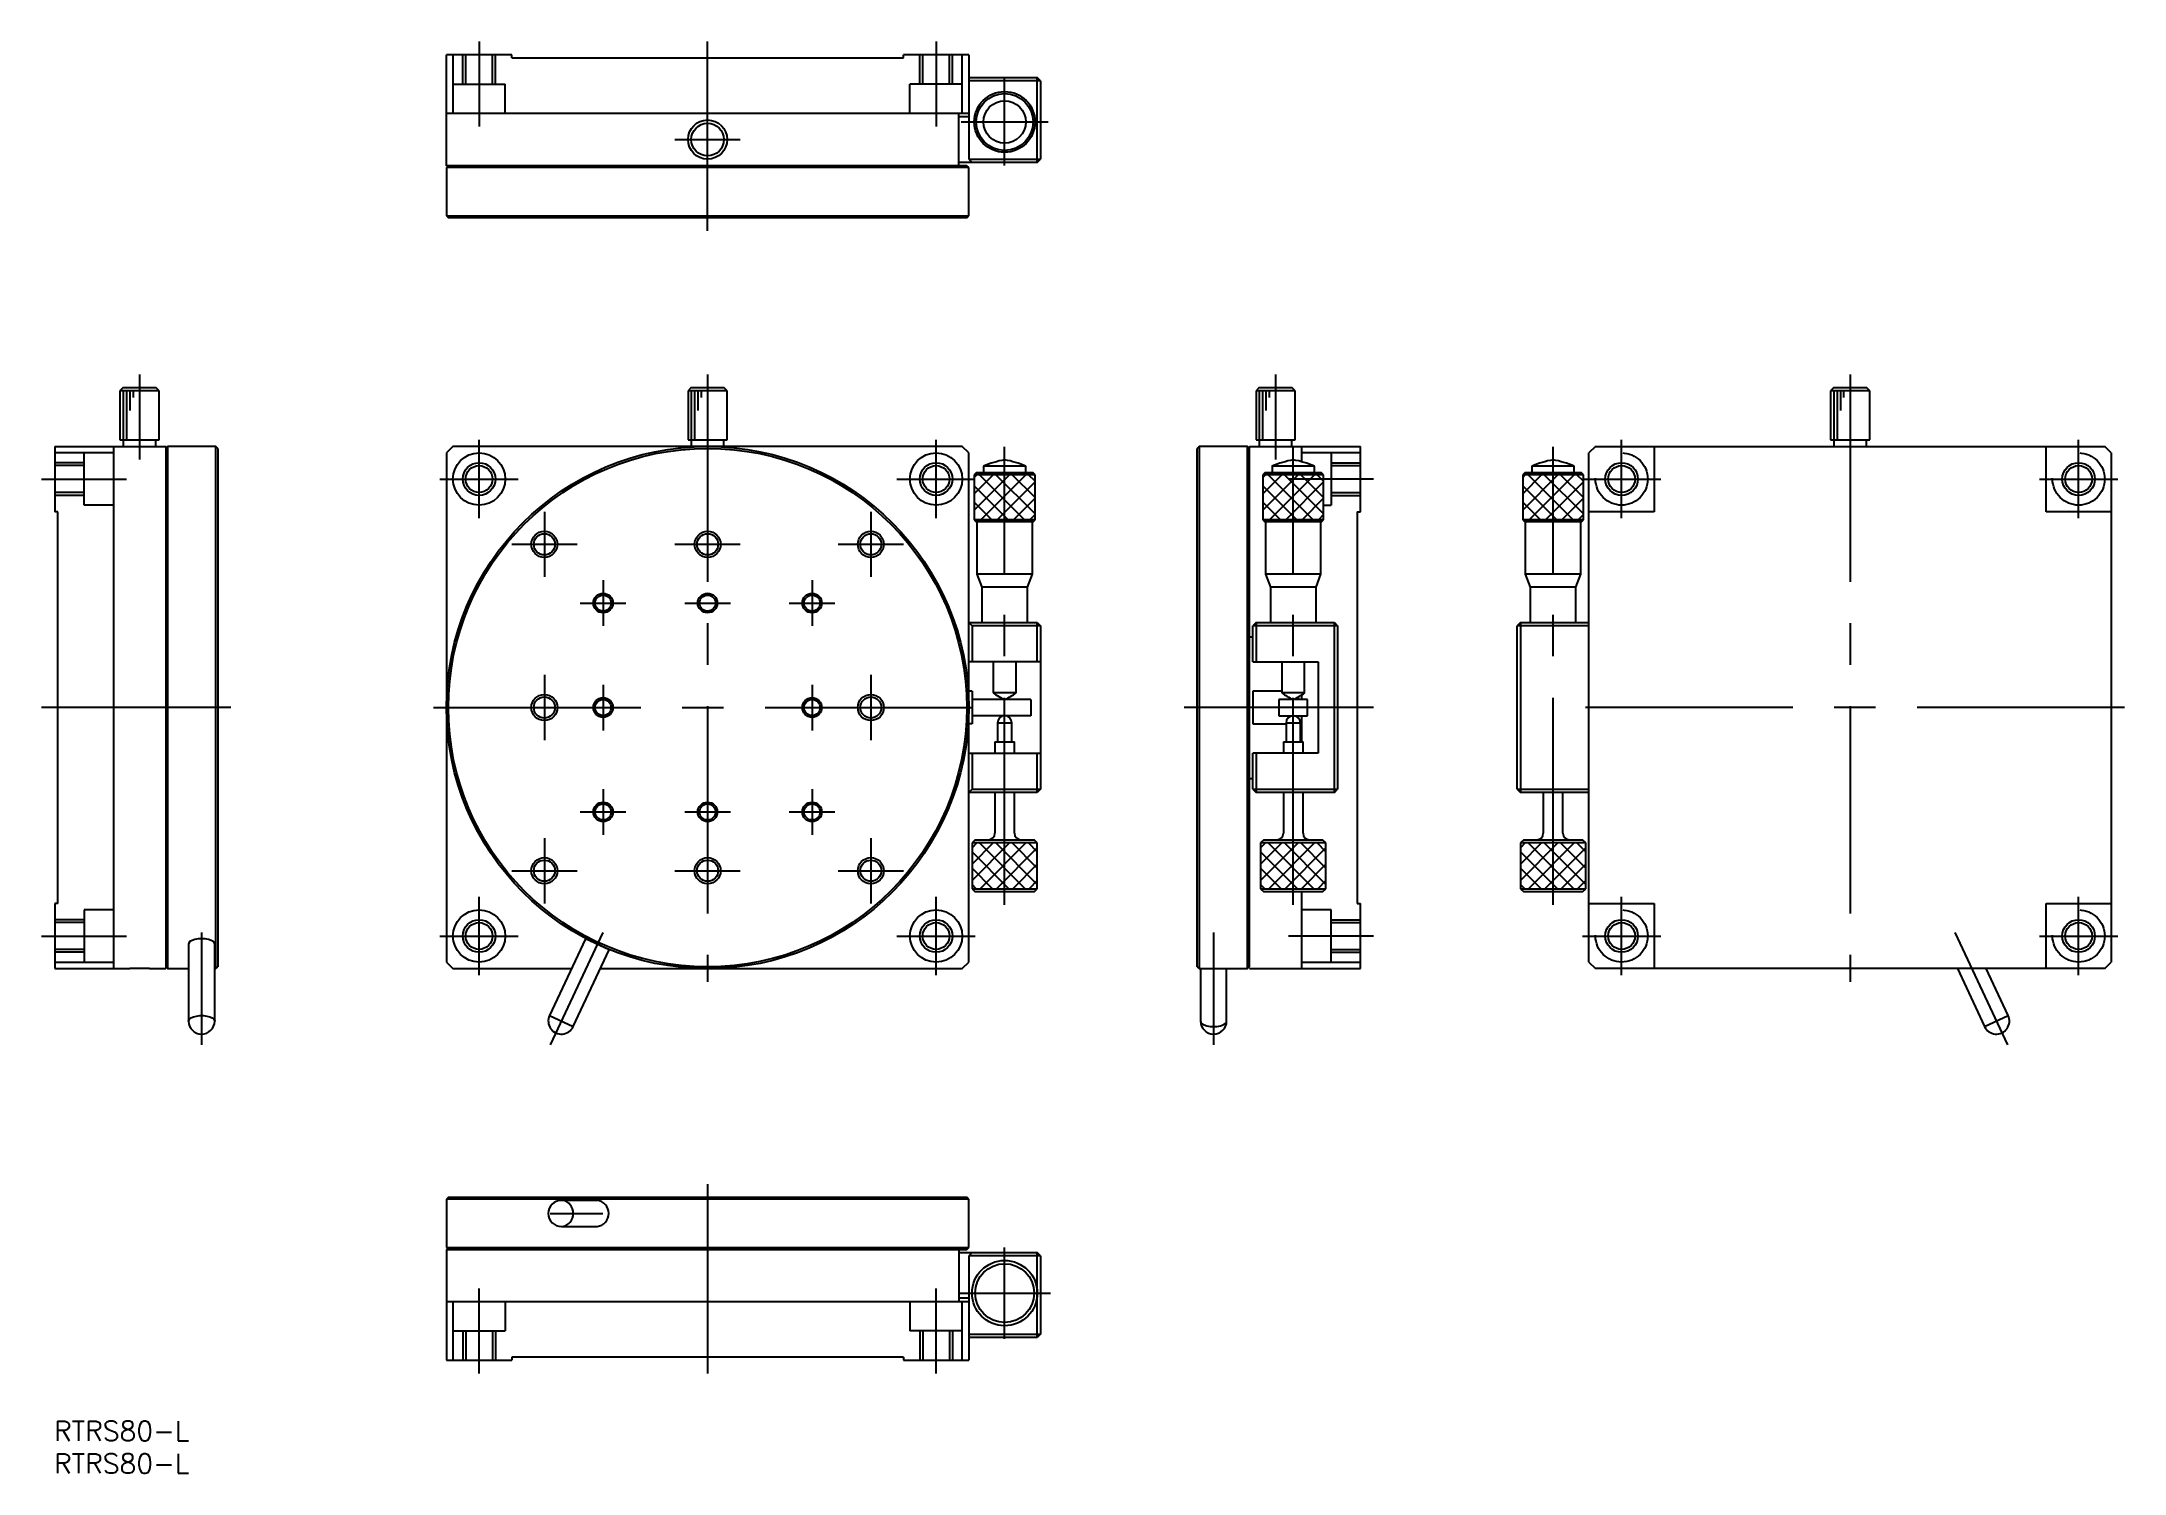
# Model space of a CAD drawing. Extents: x -102 to 217, y -117 to 102.
import ezdxf

# ---------------------------------------------------------------- set-up
doc = ezdxf.new("R2010")
doc.units = 0
doc.linetypes.add('CENTER', pattern=[50.8, 31.75, -6.35, 6.35, -6.35])
doc.linetypes.add('DASHED', pattern=[19.05, 12.7, -6.35])
doc.layers.get('0').update_dxf_attribs({"linetype": 'CONTINUOUS'})
doc.layers.add('CENTER', color=1, linetype='CENTER')
doc.styles.get("Standard").update_dxf_attribs({"font": 'txt.shx', "height": 3, "bigfont": 'bigfont.shx'})

msp = doc.modelspace()

# ---------------------------------------------------------------- linework, layer by layer
at = {"color": 7, "linetype": 'CONTINUOUS'}
for p, q in [((-40, 83), (-40, 100)), ((-30, 100), (-40, 100)), ((-39, 100), (-39, 91)), ((-30, 99.5), (-30, 100)), ((-30, 99.5), (30, 99.5)), ((40, 100), (30, 100)), ((30, 99.5), (30, 100)), ((39, 91), (39, 100)), ((40, 100), (40, 84)), ((40, 96.5), (50.5, 96.5)), ((51, 96), (40, 96)), ((50.5, 83.5), (50.5, 96.5)), ((51, 96), (50.5, 96.5)), ((51, 96), (51, 84)), ((40, 91), (-40, 91)), ((38.5, 83), (38.5, 91)), ((40, 90.5), (38.5, 90.5)), ((39.7, 83), (-40, 83)), ((-39.7, 83), (-40, 82.7)), ((50.5, 83.5), (38.5, 83.5)), ((40, 82.7), (39.7, 83)), ((40, 84), (40.5, 83.5)), ((40, 84), (51, 84)), ((50.5, 83.5), (51, 84)), ((40, 82.7), (-40, 82.7)), ((-40, 82.7), (-40, 75.3)), ((40, 75.3), (40, 82.7)), ((-40, 75.3), (40, 75.3)), ((-40, 75.3), (-39.7, 75)), ((39.7, 75), (-39.7, 75)), ((39.7, 75), (40, 75.3)), ((-89.5, 49), (-90, 48.5)), ((-84, 48.5), (-90, 48.5)), ((-90, 48.5), (-90, 41)), ((-89.5, 49), (-84.5, 49)), ((-89.5, 48.5), (-89.5, 41)), ((-89, 48.5), (-89, 41)), ((-88.5, 48.5), (-88.5, 45.5)), ((-88, 48.5), (-88, 47.5)), ((-84, 48.5), (-84.5, 49)), ((-84, 41), (-84, 48.5)), ((-2.5, 49), (-3, 48.5)), ((3, 48.5), (-3, 48.5)), ((-3, 48.5), (-3, 41)), ((-2.5, 49), (2.5, 49)), ((-2.5, 48.5), (-2.5, 41)), ((-2, 48.5), (-2, 41)), ((-1.5, 48.5), (-1.5, 45.5)), ((-1, 48.5), (-1, 47.5)), ((3, 48.5), (2.5, 49)), ((3, 41), (3, 48.5)), ((84.5, 49), (84, 48.5)), ((90, 48.5), (84, 48.5)), ((84, 48.5), (84, 41)), ((84.5, 49), (89.5, 49)), ((84.5, 48.5), (84.5, 41)), ((85, 48.5), (85, 41)), ((85.5, 48.5), (85.5, 45.5)), ((86, 48.5), (86, 47.5)), ((90, 48.5), (89.5, 49)), ((90, 41), (90, 48.5)), ((172.5, 49), (172, 48.5)), ((178, 48.5), (172, 48.5)), ((172, 48.5), (172, 41)), ((172.5, 49), (177.5, 49)), ((172.5, 48.5), (172.5, 41)), ((173, 48.5), (173, 41)), ((173.5, 48.5), (173.5, 45.5)), ((174, 48.5), (174, 47.5)), ((178, 48.5), (177.5, 49)), ((178, 41), (178, 48.5)), ((-100, 40), (-100, 30)), ((-100, 40), (-83, 40)), ((-91, 39), (-100, 39)), ((-91, 40), (-91, -40)), ((-90, 41), (-84, 41)), ((-89.5, 41), (-89.5, 40)), ((-84.5, 40), (-84.5, 41)), ((-83, 40), (-83, -40)), ((-82.7, 40), (-83, 39.7)), ((-82.7, 40), (-82.7, -40)), ((-75.3, 40), (-82.7, 40)), ((-75.3, -40), (-75.3, 40)), ((-75, 39.7), (-75.3, 40)), ((-75, 39.7), (-75, -39.7)), ((-39, 40), (-40, 39)), ((-40, 39), (-40, -39)), ((39, 40), (-39, 40)), ((-3, 41), (3, 41)), ((-2.5, 41), (-2.5, 40)), ((-1.5, 40), (-1.5, 39.97)), ((1.5, 39.97), (1.5, 40)), ((2.5, 40), (2.5, 41)), ((40, 39), (39, 40)), ((40, 2.5), (40, 39)), ((75.3, 40), (75, 39.7)), ((75, -39.7), (75, 39.7)), ((75.3, 40), (75.3, -40)), ((82.7, 40), (75.3, 40)), ((82.7, -40), (82.7, 40)), ((83, 39.7), (82.7, 40)), ((83, -39.7), (83, 40)), ((83, 40), (100, 40)), ((84, 41), (90, 41)), ((84.5, 41), (84.5, 40)), ((89.5, 40), (89.5, 41)), ((91, 37.65), (91, 40)), ((100, 39), (91, 39)), ((100, 30), (100, 40)), ((136, 40), (135, 39)), ((135, -39), (135, 39)), ((136, 40), (214, 40)), ((145, 40), (145, 30)), ((172, 41), (178, 41)), ((172.5, 41), (172.5, 40)), ((177.5, 40), (177.5, 41)), ((205, 30), (205, 40)), ((215, 39), (214, 40)), ((215, 39), (215, -39)), ((41.15, 35.95), (40.85, 35.65)), ((41.25, 35.65), (40.85, 35.25)), ((43.75, 35.65), (40.85, 32.75)), ((46.25, 35.65), (40.85, 30.25)), ((50.15, 35.65), (40.85, 35.65)), ((40.85, 35.65), (40.85, 28.75)), ((49.85, 35.95), (41.15, 35.95)), ((48.56, 28.75), (41.66, 35.65)), ((48.75, 35.65), (41.85, 28.75)), ((48.75, 36.95), (42.24, 36.95)), ((42.24, 36.95), (42.24, 35.95)), ((50.15, 29.66), (44.16, 35.65)), ((50.15, 32.16), (46.66, 35.65)), ((48.75, 35.95), (48.75, 36.95)), ((50.15, 34.66), (49.16, 35.65)), ((50.15, 35.65), (49.85, 35.95)), ((50.15, 28.75), (50.15, 35.65)), ((85.35, 35.95), (85.05, 35.65)), ((85.45, 35.65), (85.05, 35.25)), ((87.95, 35.65), (85.05, 32.75)), ((90.45, 35.65), (85.05, 30.25)), ((94.35, 35.65), (85.05, 35.65)), ((85.05, 35.65), (85.05, 28.75)), ((94.05, 35.95), (85.35, 35.95)), ((92.76, 28.75), (85.86, 35.65)), ((92.95, 35.65), (86.05, 28.75)), ((92.96, 36.95), (86.45, 36.95)), ((86.45, 36.95), (86.45, 35.95)), ((94.35, 29.66), (88.36, 35.65)), ((94.35, 32.16), (90.86, 35.65)), ((92.96, 35.95), (92.96, 36.95)), ((94.35, 34.66), (93.36, 35.65)), ((94.35, 35.65), (94.05, 35.95)), ((94.35, 28.75), (94.35, 35.65)), ((125.15, 35.95), (124.85, 35.65)), ((125.25, 35.65), (124.85, 35.25)), ((127.75, 35.65), (124.85, 32.75)), ((130.25, 35.65), (124.85, 30.25)), ((134.15, 35.65), (124.85, 35.65)), ((124.85, 35.65), (124.85, 28.75)), ((133.85, 35.95), (125.15, 35.95)), ((132.56, 28.75), (125.66, 35.65)), ((132.75, 35.65), (125.85, 28.75)), ((132.75, 36.95), (126.24, 36.95)), ((126.24, 36.95), (126.24, 35.95)), ((134.15, 29.66), (128.16, 35.65)), ((134.15, 32.16), (130.66, 35.65)), ((132.75, 35.95), (132.75, 36.95)), ((134.15, 34.66), (133.16, 35.65)), ((134.15, 35.65), (133.85, 35.95)), ((134.15, 28.75), (134.15, 35.65)), ((46.06, 28.75), (40.85, 33.96)), ((50.15, 34.55), (44.35, 28.75)), ((50.15, 32.05), (46.85, 28.75)), ((90.26, 28.75), (85.05, 33.96)), ((94.35, 34.55), (88.55, 28.75)), ((94.35, 32.05), (91.05, 28.75)), ((130.06, 28.75), (124.85, 33.96)), ((134.15, 34.55), (128.35, 28.75)), ((134.15, 32.05), (130.85, 28.75)), ((-99.5, 30), (-100, 30)), ((-99.5, -30), (-99.5, 30)), ((43.56, 28.75), (40.85, 31.46)), ((50.15, 28.75), (40.85, 28.75)), ((40.85, 28.75), (41.15, 28.45)), ((50.15, 29.55), (49.35, 28.75)), ((49.85, 28.45), (50.15, 28.75)), ((87.76, 28.75), (85.05, 31.46)), ((94.35, 28.75), (85.05, 28.75)), ((85.05, 28.75), (85.35, 28.45)), ((94.35, 29.55), (93.55, 28.75)), ((94.05, 28.45), (94.35, 28.75)), ((99.5, 30), (99.5, -30)), ((99.5, 30), (100, 30)), ((127.56, 28.75), (124.85, 31.46)), ((134.15, 28.75), (124.85, 28.75)), ((124.85, 28.75), (125.15, 28.45)), ((134.15, 29.55), (133.35, 28.75)), ((133.85, 28.45), (134.15, 28.75)), ((145, 30), (135, 30)), ((215, 30), (205, 30)), ((49.85, 28.45), (41.15, 28.45)), ((41.25, 28.45), (41.25, 20.45)), ((49.75, 20.45), (49.75, 28.45)), ((94.05, 28.45), (85.35, 28.45)), ((85.45, 28.45), (85.45, 20.45)), ((93.95, 20.45), (93.95, 28.45)), ((133.85, 28.45), (125.15, 28.45)), ((125.25, 28.45), (125.25, 20.45)), ((133.75, 20.45), (133.75, 28.45)), ((49.75, 20.45), (41.25, 20.45)), ((41.25, 20.45), (42, 18.45)), ((49, 18.45), (49.75, 20.45)), ((93.95, 20.45), (85.45, 20.45)), ((85.45, 20.45), (86.2, 18.45)), ((93.2, 18.45), (93.95, 20.45)), ((133.75, 20.45), (125.25, 20.45)), ((125.25, 20.45), (126, 18.45)), ((133, 18.45), (133.75, 20.45)), ((49, 18.45), (42, 18.45)), ((42, 18.45), (42, 13)), ((49, 13), (49, 18.45)), ((93.2, 18.45), (86.2, 18.45)), ((86.2, 18.45), (86.2, 13)), ((93.2, 13), (93.2, 18.45)), ((133, 18.45), (126, 18.45)), ((126, 18.45), (126, 13)), ((133, 13), (133, 18.45)), ((40, 13), (40.5, 12.5)), ((40, 13), (50.5, 13)), ((50.5, 13), (51, 12.5)), ((50.5, 7), (50.5, 13)), ((84, 13), (83.5, 12.5)), ((84, 13), (84, 7)), ((84, 13), (96, 13)), ((96, 13), (96.5, 12.5)), ((96, -13), (96, 13)), ((124.5, 13), (124, 12.5)), ((124.5, 13), (135, 13)), ((124.5, 13), (124.5, -13)), ((40.5, 12.5), (40.5, 7)), ((51, 12.5), (40.5, 12.5)), ((51, 12.5), (51, -12.5)), ((83, 10.85), (83.5, 10.85)), ((83.5, 7), (83.5, 12.5)), ((96.5, 12.5), (83.5, 12.5)), ((96.5, 12.5), (96.5, -12.5)), ((135, 12.5), (124, 12.5)), ((124, -12.5), (124, 12.5)), ((51, 7), (40, 7)), ((43.75, 7), (43.75, 2.25)), ((47.25, 2.25), (47.25, 7)), ((83.5, 7), (93.5, 7)), ((87.95, 7), (87.95, 2.25)), ((91.45, 2.25), (91.45, 7)), ((93.5, 7), (93.5, -7)), ((40.5, 2.5), (39.92, 2.5)), ((40.5, 2.5), (40.5, -2.5)), ((49.5, 1.25), (40.5, 1.25)), ((47.25, 2.25), (43.75, 2.25)), ((49.5, 1.25), (49.5, -1.25)), ((87.95, 2.5), (83.5, 2.5)), ((83.5, 2.5), (83.5, -2.5)), ((91.9, 1.25), (87.5, 1.25)), ((87.5, 1.25), (87.5, -1.25)), ((91.45, 2.25), (87.95, 2.25)), ((90.5, 1.25), (90.5, 1.63)), ((91, 1.25), (91, 1.93)), ((91.9, -1.25), (91.9, 1.25)), ((40.5, -2.5), (39.92, -2.5)), ((40, -39), (40, -2.5)), ((49.5, -1.25), (40.5, -1.25)), ((44.4, -2.35), (46.6, -2.35)), ((44.4, -2.35), (44.4, -5.25)), ((46.6, -5.25), (46.6, -2.35)), ((83.5, -2.5), (88.6, -2.5)), ((87.5, -1.25), (91.9, -1.25)), ((88.6, -2.35), (90.8, -2.35)), ((88.6, -2.35), (88.6, -5.25)), ((90.5, -1.6), (90.5, -1.25)), ((90.8, -5.25), (90.8, -2.35)), ((91, -5.25), (91, -1.25)), ((44, -5.25), (47, -5.25)), ((44, -5.25), (44, -7)), ((47, -7), (47, -5.25)), ((88.2, -5.25), (91.2, -5.25)), ((88.2, -5.25), (88.2, -7)), ((91.2, -7), (91.2, -5.25)), ((40, -7), (51, -7)), ((40.5, -7), (40.5, -12.5)), ((50.5, -13), (50.5, -7)), ((83.5, -12.5), (83.5, -7)), ((93.5, -7), (83.5, -7)), ((84, -7), (84, -13)), ((40.5, -12.5), (40, -13)), ((40.5, -12.5), (51, -12.5)), ((51, -12.5), (50.5, -13)), ((83, -10.85), (83.5, -10.85)), ((83.5, -12.5), (84, -13)), ((83.5, -12.5), (96.5, -12.5)), ((96, -13), (96.5, -12.5)), ((124, -12.5), (135, -12.5)), ((124, -12.5), (124.5, -13)), ((50.5, -13), (40, -13)), ((44, -13), (44, -19.25)), ((47, -19.25), (47, -13)), ((96, -13), (84, -13)), ((88.2, -13), (88.2, -19.25)), ((91.2, -19.25), (91.2, -13)), ((135, -13), (124.5, -13)), ((128, -13), (128, -19.25)), ((131, -19.25), (131, -13)), ((41, -20.25), (40.5, -20.75)), ((41.25, -20.75), (40.5, -21.5)), ((43.75, -20.75), (40.5, -24)), ((46.25, -20.75), (40.5, -26.5)), ((50.5, -20.75), (40.5, -20.75)), ((40.5, -20.75), (40.5, -27.75)), ((46.16, -27.75), (40.5, -22.09)), ((41, -20.25), (50, -20.25)), ((48.66, -27.75), (41.66, -20.75)), ((48.75, -20.75), (41.75, -27.75)), ((50.5, -27.09), (44.16, -20.75)), ((50.5, -21.5), (44.25, -27.75)), ((50.5, -24.59), (46.66, -20.75)), ((50.5, -22.09), (49.16, -20.75)), ((50.5, -20.75), (50, -20.25)), ((50.5, -27.75), (50.5, -20.75)), ((85.2, -20.25), (84.7, -20.75)), ((85.45, -20.75), (84.7, -21.5)), ((87.95, -20.75), (84.7, -24)), ((90.45, -20.75), (84.7, -26.5)), ((94.7, -20.75), (84.7, -20.75)), ((84.7, -20.75), (84.7, -27.75)), ((90.36, -27.75), (84.7, -22.09)), ((85.2, -20.25), (94.2, -20.25)), ((92.86, -27.75), (85.86, -20.75)), ((92.95, -20.75), (85.95, -27.75)), ((94.7, -27.09), (88.36, -20.75)), ((94.7, -21.5), (88.45, -27.75)), ((94.7, -24.59), (90.86, -20.75)), ((94.7, -22.09), (93.36, -20.75)), ((94.7, -20.75), (94.2, -20.25)), ((94.7, -27.75), (94.7, -20.75)), ((125, -20.25), (124.5, -20.75)), ((125.25, -20.75), (124.5, -21.5)), ((127.75, -20.75), (124.5, -24)), ((130.25, -20.75), (124.5, -26.5)), ((134.5, -20.75), (124.5, -20.75)), ((124.5, -20.75), (124.5, -27.75)), ((130.16, -27.75), (124.5, -22.09)), ((125, -20.25), (134, -20.25)), ((132.66, -27.75), (125.66, -20.75)), ((132.75, -20.75), (125.75, -27.75)), ((134.5, -27.09), (128.16, -20.75)), ((134.5, -21.5), (128.25, -27.75)), ((134.5, -24.59), (130.66, -20.75)), ((134.5, -22.09), (133.16, -20.75)), ((134.5, -20.75), (134, -20.25)), ((134.5, -27.75), (134.5, -20.75)), ((43.66, -27.75), (40.5, -24.59)), ((50.5, -24), (46.75, -27.75)), ((87.86, -27.75), (84.7, -24.59)), ((94.7, -24), (90.95, -27.75)), ((127.66, -27.75), (124.5, -24.59)), ((134.5, -24), (130.75, -27.75)), ((41.16, -27.75), (40.5, -27.09)), ((40.5, -27.75), (50.5, -27.75)), ((40.5, -27.75), (41, -28.25)), ((50, -28.25), (41, -28.25)), ((50.5, -26.5), (49.25, -27.75)), ((50, -28.25), (50.5, -27.75)), ((85.36, -27.75), (84.7, -27.09)), ((84.7, -27.75), (94.7, -27.75)), ((84.7, -27.75), (85.2, -28.25)), ((94.2, -28.25), (85.2, -28.25)), ((91, -40), (91, -28.25)), ((94.7, -26.5), (93.45, -27.75)), ((94.2, -28.25), (94.7, -27.75)), ((125.16, -27.75), (124.5, -27.09)), ((124.5, -27.75), (134.5, -27.75)), ((124.5, -27.75), (125, -28.25)), ((134, -28.25), (125, -28.25)), ((134.5, -26.5), (133.25, -27.75)), ((134, -28.25), (134.5, -27.75)), ((-99.5, -30), (-100, -30)), ((-100, -30), (-100, -40)), ((99.5, -30), (100, -30)), ((100, -40), (100, -30)), ((135, -30), (145, -30)), ((145, -30), (145, -40)), ((205, -30), (215, -30)), ((205, -40), (205, -30)), ((-79.5, -36.25), (-79.5, -48.03)), ((-75.5, -48.03), (-75.5, -36.25)), ((-18.72, -35.41), (-24.21, -47.19)), ((-20.59, -48.88), (-15.09, -37.1)), ((-15.09, -37.1), (-18.72, -35.41)), ((-100, -39), (-91, -39)), ((-100, -40), (-88.48, -40)), ((-85.5, -40), (-83, -40)), ((-83, -39.7), (-82.7, -40)), ((-82.7, -40), (-79.5, -40)), ((-75.5, -40), (-75.3, -40)), ((-75.3, -40), (-75, -39.7)), ((-40, -39), (-39, -40)), ((-39, -40), (-20.86, -40)), ((-16.45, -40), (39, -40)), ((39, -40), (40, -39)), ((75, -39.7), (75.3, -40)), ((75.3, -40), (82.7, -40)), ((75.5, -40), (75.5, -48.03)), ((79.5, -48.03), (79.5, -40)), ((82.7, -40), (83, -39.7)), ((83, -40), (85.5, -40)), ((88.48, -40), (100, -40)), ((91, -39), (100, -39)), ((135, -39), (136, -40)), ((214, -40), (136, -40)), ((191.45, -40), (195.59, -48.88)), ((199.21, -47.19), (195.86, -40)), ((214, -40), (215, -39)), ((-24.21, -47.19), (-20.59, -48.88)), ((195.59, -48.88), (199.21, -47.19)), ((-39.7, -75), (-40, -75.3)), ((40, -75.3), (-40, -75.3)), ((-40, -75.3), (-40, -82.7)), ((-39.7, -75), (39.7, -75)), ((-16.9, -75.5), (-22.4, -75.5)), ((40, -75.3), (39.7, -75)), ((40, -82.7), (40, -75.3)), ((-22.4, -79.5), (-16.9, -79.5)), ((-40, -82.7), (40, -82.7)), ((-40, -82.7), (-39.7, -83)), ((39.7, -83), (40, -82.7)), ((-40, -83), (39.7, -83)), ((-40, -83), (-40, -100)), ((38.5, -83), (38.5, -91)), ((38.5, -83.5), (50.5, -83.5)), ((40.5, -83.5), (40, -84)), ((51, -84), (40, -84)), ((40, -84), (40, -100)), ((51, -84), (50.5, -83.5)), ((50.5, -96.5), (50.5, -83.5)), ((51, -84), (51, -96)), ((-40, -91), (40, -91)), ((-39, -91), (-39, -100)), ((40, -90.5), (38.5, -90.5)), ((39, -100), (39, -91)), ((40, -96), (51, -96)), ((50.5, -96.5), (40, -96.5)), ((51, -96), (50.5, -96.5)), ((-40, -100), (-30, -100)), ((-30, -99.5), (-30, -100)), ((30, -99.5), (-30, -99.5)), ((30, -99.5), (30, -100)), ((30, -100), (40, -100))]:
    msp.add_line(p, q, dxfattribs=at)
at = {"color": 3, "linetype": 'DASHED'}
for p, q in [((-37.5, 95.5), (-37.5, 100)), ((-37.05, 95.5), (-37.05, 100)), ((-32.95, 95.5), (-32.95, 100)), ((-32.5, 95.5), (-32.5, 100)), ((32.5, 95.5), (32.5, 100)), ((32.95, 95.5), (32.95, 100)), ((37.05, 95.5), (37.05, 100)), ((37.5, 95.5), (37.5, 100)), ((-39, 95.5), (-31, 95.5)), ((-31, 91), (-31, 95.5)), ((39, 95.5), (31, 95.5)), ((31, 91), (31, 95.5)), ((-95.5, 31), (-95.5, 39)), ((95.5, 39), (95.5, 31)), ((-95.5, 37.5), (-100, 37.5)), ((-95.5, 37.05), (-100, 37.05)), ((95.5, 37.5), (100, 37.5)), ((95.5, 37.05), (100, 37.05)), ((-95.5, 32.95), (-100, 32.95)), ((-95.5, 32.5), (-100, 32.5)), ((95.5, 32.95), (100, 32.95)), ((95.5, 32.5), (100, 32.5)), ((-91, 31), (-95.5, 31)), ((94.35, 31), (95.5, 31)), ((-95.5, -31), (-95.5, -39)), ((-91, -31), (-95.5, -31)), ((95.5, -31), (91, -31)), ((95.5, -39), (95.5, -31)), ((-95.5, -32.5), (-100, -32.5)), ((-95.5, -32.95), (-100, -32.95)), ((95.5, -32.5), (100, -32.5)), ((95.5, -32.95), (100, -32.95)), ((-95.5, -37.05), (-100, -37.05)), ((-95.5, -37.5), (-100, -37.5)), ((95.5, -37.05), (100, -37.05)), ((95.5, -37.5), (100, -37.5)), ((-31, -91), (-31, -95.5)), ((31, -91), (31, -95.5)), ((-39, -95.5), (-31, -95.5)), ((-37.5, -95.5), (-37.5, -100)), ((-37.05, -95.5), (-37.05, -100)), ((-32.95, -95.5), (-32.95, -100)), ((-32.5, -95.5), (-32.5, -100)), ((39, -95.5), (31, -95.5)), ((32.5, -95.5), (32.5, -100)), ((32.95, -95.5), (32.95, -100)), ((37.05, -95.5), (37.05, -100)), ((37.5, -95.5), (37.5, -100))]:
    msp.add_line(p, q, dxfattribs=at)
at = {"color": 7, "linetype": 'CONTINUOUS', "flags": 128}
for points in [[(-77.5, -35.41), (-78.04, -35.44), (-78.54, -35.53), (-78.96, -35.68), (-79.28, -35.86), (-79.46, -36.08), (-79.5, -36.25)], [(-75.5, -36.25), (-75.54, -36.08), (-75.72, -35.86), (-76.04, -35.68), (-76.46, -35.53), (-76.96, -35.44), (-77.5, -35.41)], [(85.5, -40), (85.58, -40), (85.83, -39.99), (86.2, -39.98), (86.67, -39.97), (87.17, -39.97), (87.66, -39.98), (88.07, -39.99), (88.35, -39.99), (88.49, -40), (88.48, -40)], [(-79.5, -48.03), (-79.5, -47.98), (-79.38, -47.75), (-79.13, -47.55), (-78.76, -47.38), (-78.3, -47.26), (-77.77, -47.2), (-77.23, -47.2), (-76.7, -47.26), (-76.24, -47.38), (-75.87, -47.55), (-75.62, -47.75), (-75.5, -47.98), (-75.5, -48.03)], [(75.5, -48.03), (75.54, -48.21), (75.72, -48.42), (76.04, -48.61), (76.46, -48.76), (76.96, -48.85), (77.5, -48.88)], [(77.5, -48.88), (78.04, -48.85), (78.54, -48.76), (78.96, -48.61), (79.28, -48.42), (79.46, -48.21), (79.5, -48.03)]]:
    msp.add_lwpolyline(points, dxfattribs=at)
at = {"color": 7, "linetype": 'CONTINUOUS'}
for centre, radius in [((45.5, 89.7), 4.65), ((45.5, 89.7), 4.35), ((45.5, 89.7), 3.25), ((0, 87), 3), ((0, 87), 2.5), ((0, 0), 40), ((0, 0), 39.7), ((-35, 35), 4), ((35, 35), 4), ((-35, 35), 2.05), ((35, 35), 2.05), ((140, 35), 2.05), ((210, 35), 2.05), ((-25, 25), 1.62), ((0, 25), 1.62), ((25, 25), 1.62), ((-16, 16), 1.23), ((0, 16), 1.23), ((16, 16), 1.23), ((-25, 0), 1.62), ((-16, 0), 1.23), ((16, 0), 1.23), ((25, 0), 1.62), ((-16, -16), 1.23), ((0, -16), 1.23), ((16, -16), 1.23), ((-25, -25), 1.62), ((0, -25), 1.62), ((25, -25), 1.62), ((-35, -35), 4), ((35, -35), 4), ((-35, -35), 2.05), ((35, -35), 2.05), ((140, -35), 2.05), ((210, -35), 2.05), ((45.5, -89.7), 5), ((45.5, -89.7), 4.5)]:
    msp.add_circle(centre, radius, dxfattribs=at)
at = {"color": 3, "linetype": 'DASHED'}
for centre in [(140, 35), (210, 35), (140, -35), (210, -35)]:
    msp.add_circle(centre, 4, dxfattribs=at)
at = {"color": 3, "linetype": 'CONTINUOUS'}
for centre, radius in [((-35, 35), 2.5), ((35, 35), 2.5), ((140, 35), 2.5), ((210, 35), 2.5), ((-25, 25), 2), ((0, 25), 2), ((25, 25), 2), ((-16, 16), 1.5), ((0, 16), 1.5), ((16, 16), 1.5), ((-25, 0), 2), ((-16, 0), 1.5), ((16, 0), 1.5), ((25, 0), 2), ((-16, -16), 1.5), ((0, -16), 1.5), ((16, -16), 1.5), ((-25, -25), 2), ((0, -25), 2), ((25, -25), 2), ((-35, -35), 2.5), ((35, -35), 2.5), ((140, -35), 2.5), ((210, -35), 2.5)]:
    msp.add_circle(centre, radius, dxfattribs=at)
at = {"color": 7, "linetype": 'CONTINUOUS'}
for centre, radius, start, end in [((48.25, 23.2), 15, 100.5606, 113.5954), ((42.75, 23.2), 15, 66.4046, 79.4394), ((92.45, 23.2), 15, 100.5606, 113.5954), ((86.95, 23.2), 15, 66.4046, 79.4394), ((132.25, 23.2), 15, 100.5606, 113.5954), ((126.75, 23.2), 15, 66.4046, 79.4394), ((48.56, 8.64), 8, 233.0182, 247.4921), ((42.44, 8.64), 8, 292.5079, 306.9818), ((92.76, 8.64), 8, 233.0182, 247.4921), ((86.64, 8.64), 8, 292.5079, 306.9818), ((45.5, -2.35), 1.1, 0, 180), ((89.7, -2.35), 1.1, 0, 180), ((43, -19.25), 1, 270, 0), ((48, -19.25), 1, 180, 270), ((87.2, -19.25), 1, 270, 0), ((92.2, -19.25), 1, 180, 270), ((127, -19.25), 1, 270, 0), ((132, -19.25), 1, 180, 270), ((-87, -79.97), 40, 87.851, 92.1228), ((-22.4, -48.03), 2, 155, 335), ((197.4, -48.03), 2, 205, 25), ((-77.5, -48.03), 2, 180, 0), ((77.5, -48.03), 2, 180, 0), ((-22.4, -77.5), 2, 90, 270), ((-22.5, -77.4), 1.91, 356.8968, 82.0902), ((-17.13, -77.5), 2.01, 276.3068, 83.6932), ((-22.5, -77.6), 1.91, 277.9098, 3.1032)]:
    msp.add_arc(centre, radius, start, end, dxfattribs=at)
at = {"layer": 'CENTER', "color": 1, "linetype": 'CENTER'}
for p, q in [((-35, 102), (-35, 89)), ((0, 73), (0, 102)), ((35, 102), (35, 89)), ((45.5, 83.05), (45.5, 96.35)), ((38.85, 89.7), (52.15, 89.7)), ((-5, 87), (5, 87)), ((-87, 51), (-87, 38)), ((0, 51), (0, -42)), ((87, 51), (87, 38)), ((175, 51), (175, -42)), ((-35, 29), (-35, 41)), ((35, 29), (35, 41)), ((45.5, -30.25), (45.5, 39.95)), ((89.7, -30.25), (89.7, 39.95)), ((129.5, -30.25), (129.5, 39.95)), ((140, 29), (140, 41)), ((210, 29), (210, 41)), ((-102, 35), (-89, 35)), ((-41, 35), (-29, 35)), ((29, 35), (41, 35)), ((102, 35), (89, 35)), ((134, 35), (146, 35)), ((204, 35), (216, 35)), ((-25, 30), (-25, 20)), ((25, 30), (25, 20)), ((-30, 25), (-20, 25)), ((-5, 25), (5, 25)), ((20, 25), (30, 25)), ((-16, 19.5), (-16, 12.5)), ((16, 19.5), (16, 12.5)), ((-19.5, 16), (-12.5, 16)), ((-3.5, 16), (3.5, 16)), ((12.5, 16), (19.5, 16)), ((-25, 5), (-25, -5)), ((-16, 3.5), (-16, -3.5)), ((16, 3.5), (16, -3.5)), ((25, 5), (25, -5)), ((-73, 0), (-102, 0)), ((-42, 0), (42, 0)), ((102, 0), (73, 0)), ((217, 0), (133, 0)), ((-16, -12.5), (-16, -19.5)), ((16, -12.5), (16, -19.5)), ((-19.5, -16), (-12.5, -16)), ((-3.5, -16), (3.5, -16)), ((12.5, -16), (19.5, -16)), ((-25, -20), (-25, -30)), ((25, -20), (25, -30)), ((-30, -25), (-20, -25)), ((-5, -25), (5, -25)), ((20, -25), (30, -25)), ((-35, -41), (-35, -29)), ((35, -41), (35, -29)), ((140, -41), (140, -29)), ((210, -41), (210, -29)), ((-102, -35), (-89, -35)), ((-77.5, -34.44), (-77.5, -51.66)), ((-41, -35), (-29, -35)), ((-16.06, -34.44), (-24.09, -51.66)), ((29, -35), (41, -35)), ((77.5, -34.44), (77.5, -51.66)), ((102, -35), (89, -35)), ((134, -35), (146, -35)), ((191.06, -34.44), (199.09, -51.66)), ((204, -35), (216, -35)), ((0, -73), (0, -102)), ((-24.09, -77.5), (-16.06, -77.5)), ((45.5, -96.7), (45.5, -82.7)), ((-35, -102), (-35, -89)), ((35, -102), (35, -89)), ((38.5, -89.7), (52.5, -89.7))]:
    msp.add_line(p, q, dxfattribs=at)

# ---------------------------------------------------------------- texts
at = {"color": 7, "linetype": 'CONTINUOUS'}
for p in [(-100.1, -112.31), (-100.1, -117.31)]:
    msp.add_text('RTRS80-L', height=3, dxfattribs=at).set_placement(p)

doc.saveas('drawing.dxf')
